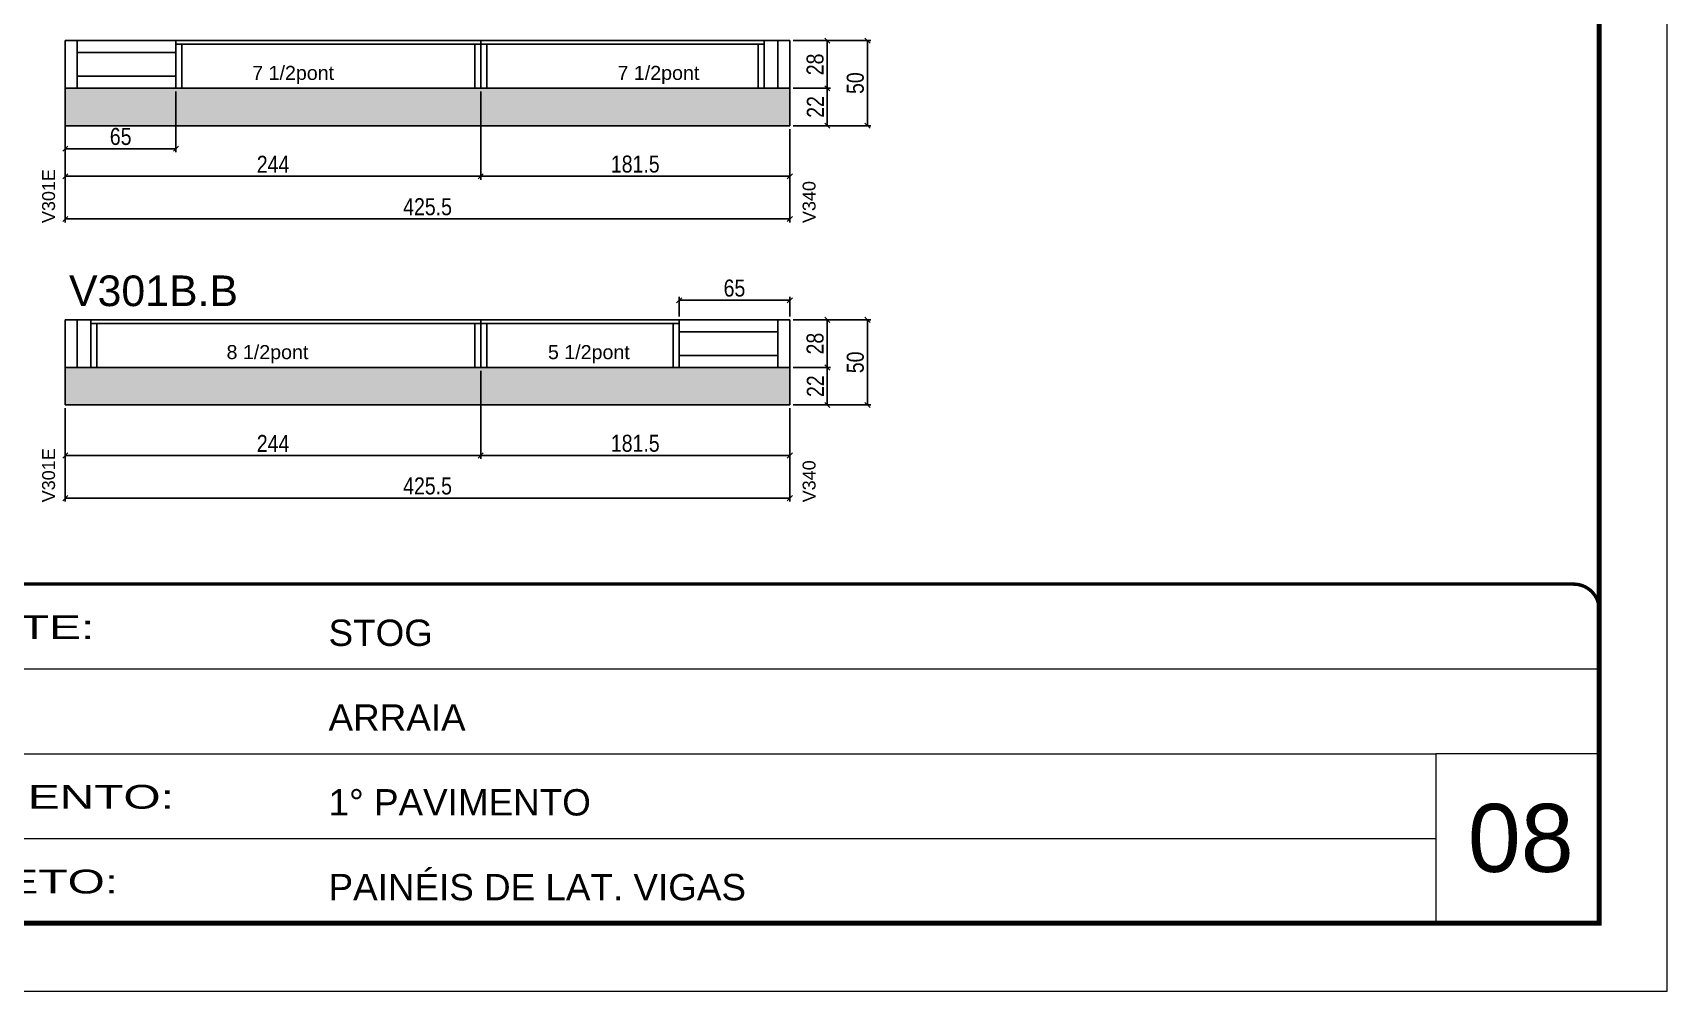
# Model space of a CAD drawing. Extents: x -3394 to 16474, y -5031 to 14397.
# Drawn here: x 9552 to 10512, y 12198 to 12761 of the extents above; entities that cross this region are included whole.
import ezdxf

# ---------------------------------------------------------------- set-up
doc = ezdxf.new("R2010")
doc.units = 0
doc.linetypes.add('CONTINUO', pattern=[0])
doc.linetypes.add('DASHED', pattern=[0.75, 0.5, -0.25])
doc.layers.get('0').update_dxf_attribs({"linetype": 'CONTINUOUS'})
doc.layers.get('Defpoints').update_dxf_attribs({"linetype": 'CONTINUOUS'})
for name, color, linetype, lineweight in [('CARIMBO', 255, 'CONTINUOUS', 9), ('Folhas', 255, 'CONTINUOUS', 9), ('SARRAFO DE PRESSAO', 251, 'DASHED', 9)]:
    doc.layers.add(name, color=color, linetype=linetype, lineweight=lineweight)
for name, color, linetype in [('COTA', 241, 'CONTINUOUS'), ('NOMENCLATURA', 7, 'CONTINUOUS'), ('Painéis', 200, 'CONTINUOUS'), ('PONTALETE', 7, 'CONTINUOUS'), ('SARR_2.2x7', 40, 'CONTINUOUS'), ('SARR_3.5x7', 81, 'CONTINUOUS')]:
    doc.layers.add(name, color=color, linetype=linetype)
doc.styles.add('ARIAL', font='arial.ttf')
doc.styles.add('COTA TECNICA', font='techl___.ttf', dxfattribs={"height": 10})
doc.styles.add('Tecnologia', font='')
doc.styles.get('Tecnologia').set_extended_font_data('Forgotten Futurist')
doc.dimstyles.new('PAINEL', dxfattribs={"dimtxt": 10, "dimasz": 3, "dimexe": 3, "dimexo": 3, "dimgap": 3, "dimtad": 1, "dimdec": 1, "dimzin": 12, "dimdsep": 46, "dimtxsty": 'COTA TECNICA', "dimblk1": 'OBLIQUE', "dimblk2": 'OBLIQUE', "dimsah": 1, "dimcen": 0.9, "dimclrd": 4, "dimclre": 4, "dimclrt": 240, "dimadec": 1, "dimazin": 3, "dimtfac": 1, "dimtdec": 1, "dimtmove": 0, "dimatfit": 3, "dimfxl": 1, "dimtolj": 1, "dimtzin": 12, "dimarcsym": 0})

# ---------------------------------------------------------------- blocks, each defined once
blk = doc.blocks.new('9999999999')
at = {"color": 30, "linetype": 'CONTINUO'}
for p, q in [((98564.56, 34379.64), (99583.98, 34379.64)), ((98564.56, 34329.83), (99487.98, 34329.83)), ((99583.98, 34329.83), (99487.98, 34329.83)), ((99487.98, 34329.83), (99487.98, 34230.21)), ((98564.56, 34280.02), (99487.98, 34280.02))]:
    blk.add_line(p, q, dxfattribs=at)
at = {"color": 30, "linetype": 'CONTINUO', "const_width": 2}
blk.add_lwpolyline([(99583.98, 34230.21), (99583.98, 34414.45, 0.414214), (99568.98, 34429.45), (98228.98, 34429.45, 0.414214), (98213.98, 34414.45), (98213.98, 34245.21, 0.414214), (98228.98, 34230.21), (99583.98, 34230.21)], format="xyb", dxfattribs=at)
at = {"layer": 'Folhas'}
blk.add_lwpolyline([(98138.98, 34190.21), (99623.98, 34190.21), (99623.98, 35240.21), (98138.98, 35240.21)], close=True, dxfattribs=at)
at = {"layer": 'Folhas', "color": 30, "const_width": 3}
blk.add_lwpolyline([(98213.98, 34230.21), (99583.98, 34230.21), (99583.98, 35200.21), (98213.98, 35200.21)], close=True, dxfattribs=at)
at = {"color": 7, "linetype": 'Continuous', "ltscale": 5, "style": 'ARIAL'}
for s, height, p in [('STOG', 15.483, (98837.68, 34393.13)), ('ARRAIA', 15.483, (98837.68, 34343.32)), ('1° PAVIMENTO', 15.4829, (98837.68, 34293.51)), ('PAINÉIS DE LAT. VIGAS', 15.4829, (98837.68, 34243.7))]:
    blk.add_text(s, height=height, dxfattribs=at).set_placement(p)
at = {"layer": 'Folhas', "color": 7, "style": 'Tecnologia', "width": 1.5}
for s, p in [('CLIENTE:', (98573.65, 34397.17)), ('PAVIMENTO:', (98573.65, 34297.5)), ('PROJETO:', (98573.65, 34247.69))]:
    blk.add_text(s, height=14, dxfattribs=at).set_placement(p)
blk = doc.blocks.new('_Oblique')
at = {"color": 0, "linetype": 'ByBlock', "lineweight": -2}
blk.add_line((-0.5, -0.5), (0.5, 0.5), dxfattribs=at)
blk = doc.blocks.new('*D160')
at = {"layer": 'COTA', "color": 4, "linetype": 'Continuous', "lineweight": -2, "transparency": 16777216}
for p, q in [((9815.31, 12726.58), (9815.31, 12674.85)), ((9571.31, 12704.58), (9571.31, 12674.85)), ((9571.31, 12676.85), (9815.31, 12676.85))]:
    blk.add_line(p, q, dxfattribs=at)
at = {"layer": 'Defpoints', "color": 0, "linetype": 'Continuous', "transparency": 16777216}
for p in [(9815.31, 12728.58), (9571.31, 12706.58), (9815.31, 12676.85)]:
    blk.add_point(p, dxfattribs=at)
at = {"layer": 'COTA', "color": 4, "linetype": 'Continuous', "lineweight": -2, "transparency": 16777216, "xscale": 3, "yscale": 3, "zscale": 3, "rotation": 180}
blk.add_blockref('_Oblique', (9571.31, 12676.85), dxfattribs=at)
at = {"layer": 'COTA', "color": 4, "linetype": 'Continuous', "lineweight": -2, "transparency": 16777216, "xscale": 3, "yscale": 3, "zscale": 3}
blk.add_blockref('_Oblique', (9815.31, 12676.85), dxfattribs=at)
at = {"layer": 'COTA', "color": 240, "linetype": 'Continuous', "transparency": 16777216, "insert": (9693.31, 12683.92), "char_height": 10, "attachment_point": 5, "style": 'COTA TECNICA'}
blk.add_mtext('\\A1;244', dxfattribs=at)
blk = doc.blocks.new('*D161')
at = {"layer": 'COTA', "color": 4, "linetype": 'Continuous', "lineweight": -2, "transparency": 16777216}
for p, q in [((9815.31, 12726.58), (9815.31, 12674.85)), ((9996.81, 12704.58), (9996.81, 12674.85)), ((9815.31, 12676.85), (9996.81, 12676.85))]:
    blk.add_line(p, q, dxfattribs=at)
at = {"layer": 'Defpoints', "color": 0, "linetype": 'Continuous', "transparency": 16777216}
for p in [(9815.31, 12728.58), (9996.81, 12706.58), (9996.81, 12676.85)]:
    blk.add_point(p, dxfattribs=at)
at = {"layer": 'COTA', "color": 4, "linetype": 'Continuous', "lineweight": -2, "transparency": 16777216, "xscale": 3, "yscale": 3, "zscale": 3, "rotation": 180}
blk.add_blockref('_Oblique', (9815.31, 12676.85), dxfattribs=at)
at = {"layer": 'COTA', "color": 4, "linetype": 'Continuous', "lineweight": -2, "transparency": 16777216, "xscale": 3, "yscale": 3, "zscale": 3}
blk.add_blockref('_Oblique', (9996.81, 12676.85), dxfattribs=at)
at = {"layer": 'COTA', "color": 240, "linetype": 'Continuous', "transparency": 16777216, "insert": (9906.06, 12683.98), "char_height": 10, "attachment_point": 5, "style": 'COTA TECNICA'}
blk.add_mtext('\\A1;181.5', dxfattribs=at)
blk = doc.blocks.new('*D162')
at = {"layer": 'COTA', "color": 4, "linetype": 'Continuous', "lineweight": -2, "transparency": 16777216}
for p, q in [((9571.31, 12704.58), (9571.31, 12649.79)), ((9996.81, 12704.58), (9996.81, 12649.79)), ((9571.31, 12651.79), (9996.81, 12651.79))]:
    blk.add_line(p, q, dxfattribs=at)
at = {"layer": 'Defpoints', "color": 0, "linetype": 'Continuous', "transparency": 16777216}
for p in [(9571.31, 12706.58), (9996.81, 12706.58), (9996.81, 12651.79)]:
    blk.add_point(p, dxfattribs=at)
at = {"layer": 'COTA', "color": 4, "linetype": 'Continuous', "lineweight": -2, "transparency": 16777216, "xscale": 3, "yscale": 3, "zscale": 3, "rotation": 180}
blk.add_blockref('_Oblique', (9571.31, 12651.79), dxfattribs=at)
at = {"layer": 'COTA', "color": 4, "linetype": 'Continuous', "lineweight": -2, "transparency": 16777216, "xscale": 3, "yscale": 3, "zscale": 3}
blk.add_blockref('_Oblique', (9996.81, 12651.79), dxfattribs=at)
at = {"layer": 'COTA', "color": 240, "linetype": 'Continuous', "transparency": 16777216, "insert": (9784.06, 12658.9), "char_height": 10, "attachment_point": 5, "style": 'COTA TECNICA'}
blk.add_mtext('\\A1;425.5', dxfattribs=at)
blk = doc.blocks.new('*D163')
at = {"layer": 'COTA', "color": 4, "linetype": 'Continuous', "lineweight": -2, "transparency": 16777216}
for p, q in [((9998.81, 12756.58), (10020.82, 12756.58)), ((10018.82, 12728.58), (10018.82, 12756.58)), ((9998.81, 12728.58), (10020.82, 12728.58))]:
    blk.add_line(p, q, dxfattribs=at)
at = {"layer": 'Defpoints', "color": 0, "linetype": 'Continuous', "transparency": 16777216}
for p in [(9996.81, 12756.58), (10018.82, 12756.58), (9996.81, 12728.58)]:
    blk.add_point(p, dxfattribs=at)
at = {"layer": 'COTA', "color": 4, "linetype": 'Continuous', "lineweight": -2, "transparency": 16777216, "xscale": 3, "yscale": 3, "zscale": 3}
for p, rotation in [((10018.82, 12756.58), 90), ((10018.82, 12728.58), 270)]:
    blk.add_blockref('_Oblique', p, dxfattribs=dict(at, rotation=rotation))
at = {"layer": 'COTA', "color": 240, "linetype": 'Continuous', "transparency": 16777216, "insert": (10011.72, 12742.58), "char_height": 10, "attachment_point": 5, "rotation": 90, "style": 'COTA TECNICA'}
blk.add_mtext('\\A1;28', dxfattribs=at)
blk = doc.blocks.new('*D168')
at = {"layer": 'COTA', "color": 4, "linetype": 'Continuous', "lineweight": -2, "transparency": 16777216}
for p, q in [((9998.81, 12728.58), (10020.82, 12728.58)), ((10018.82, 12728.58), (10018.82, 12706.58)), ((9998.81, 12706.58), (10020.82, 12706.58))]:
    blk.add_line(p, q, dxfattribs=at)
at = {"layer": 'Defpoints', "color": 0, "linetype": 'Continuous', "transparency": 16777216}
for p in [(9996.81, 12728.58), (9996.81, 12706.58), (10018.82, 12706.58)]:
    blk.add_point(p, dxfattribs=at)
at = {"layer": 'COTA', "color": 4, "linetype": 'Continuous', "lineweight": -2, "transparency": 16777216, "xscale": 3, "yscale": 3, "zscale": 3}
for p, rotation in [((10018.82, 12728.58), 90), ((10018.82, 12706.58), 270)]:
    blk.add_blockref('_Oblique', p, dxfattribs=dict(at, rotation=rotation))
at = {"layer": 'COTA', "color": 240, "linetype": 'Continuous', "transparency": 16777216, "insert": (10011.82, 12717.58), "char_height": 10, "attachment_point": 5, "rotation": 90, "style": 'COTA TECNICA'}
blk.add_mtext('\\A1;22', dxfattribs=at)
blk = doc.blocks.new('*D169')
at = {"layer": 'COTA', "color": 4, "linetype": 'Continuous', "lineweight": -2, "transparency": 16777216}
for p, q in [((9998.81, 12756.58), (10044.44, 12756.58)), ((10042.44, 12706.58), (10042.44, 12756.58)), ((9998.81, 12706.58), (10044.44, 12706.58))]:
    blk.add_line(p, q, dxfattribs=at)
at = {"layer": 'Defpoints', "color": 0, "linetype": 'Continuous', "transparency": 16777216}
for p in [(9996.81, 12756.58), (10042.44, 12756.58), (9996.81, 12706.58)]:
    blk.add_point(p, dxfattribs=at)
at = {"layer": 'COTA', "color": 4, "linetype": 'Continuous', "lineweight": -2, "transparency": 16777216, "xscale": 3, "yscale": 3, "zscale": 3}
for p, rotation in [((10042.44, 12756.58), 90), ((10042.44, 12706.58), 270)]:
    blk.add_blockref('_Oblique', p, dxfattribs=dict(at, rotation=rotation))
at = {"layer": 'COTA', "color": 240, "linetype": 'Continuous', "transparency": 16777216, "insert": (10035.33, 12731.58), "char_height": 10, "attachment_point": 5, "rotation": 90, "style": 'COTA TECNICA'}
blk.add_mtext('\\A1;50', dxfattribs=at)
blk = doc.blocks.new('*D779')
at = {"layer": 'COTA', "color": 4, "linetype": 'Continuous', "lineweight": -2, "transparency": 16777216}
for p, q in [((9571.31, 12726.58), (9571.31, 12691.07)), ((9636.31, 12726.58), (9636.31, 12691.07)), ((9571.31, 12693.07), (9636.31, 12693.07))]:
    blk.add_line(p, q, dxfattribs=at)
at = {"layer": 'Defpoints', "color": 0, "linetype": 'Continuous', "transparency": 16777216}
for p in [(9571.31, 12728.58), (9636.31, 12728.58, 0), (9636.31, 12693.07)]:
    blk.add_point(p, dxfattribs=at)
at = {"layer": 'COTA', "color": 4, "linetype": 'Continuous', "lineweight": -2, "transparency": 16777216, "xscale": 3, "yscale": 3, "zscale": 3, "rotation": 180}
blk.add_blockref('_Oblique', (9571.31, 12693.07), dxfattribs=at)
at = {"layer": 'COTA', "color": 4, "linetype": 'Continuous', "lineweight": -2, "transparency": 16777216, "xscale": 3, "yscale": 3, "zscale": 3}
blk.add_blockref('_Oblique', (9636.31, 12693.07), dxfattribs=at)
at = {"layer": 'COTA', "color": 240, "linetype": 'Continuous', "transparency": 16777216, "insert": (9603.81, 12700.18), "char_height": 10, "attachment_point": 5, "style": 'COTA TECNICA'}
blk.add_mtext('\\A1;65', dxfattribs=at)
blk = doc.blocks.new('*D780')
at = {"layer": 'COTA', "color": 4, "linetype": 'Continuous', "lineweight": -2, "transparency": 16777216}
for p, q in [((9815.31, 12562.53), (9815.31, 12510.79)), ((9571.31, 12540.53), (9571.31, 12510.79)), ((9571.31, 12512.79), (9815.31, 12512.79))]:
    blk.add_line(p, q, dxfattribs=at)
at = {"layer": 'Defpoints', "color": 0, "linetype": 'Continuous', "transparency": 16777216}
for p in [(9815.31, 12564.53), (9571.31, 12542.53), (9815.31, 12512.79)]:
    blk.add_point(p, dxfattribs=at)
at = {"layer": 'COTA', "color": 4, "linetype": 'Continuous', "lineweight": -2, "transparency": 16777216, "xscale": 3, "yscale": 3, "zscale": 3, "rotation": 180}
blk.add_blockref('_Oblique', (9571.31, 12512.79), dxfattribs=at)
at = {"layer": 'COTA', "color": 4, "linetype": 'Continuous', "lineweight": -2, "transparency": 16777216, "xscale": 3, "yscale": 3, "zscale": 3}
blk.add_blockref('_Oblique', (9815.31, 12512.79), dxfattribs=at)
at = {"layer": 'COTA', "color": 240, "linetype": 'Continuous', "transparency": 16777216, "insert": (9693.31, 12519.86), "char_height": 10, "attachment_point": 5, "style": 'COTA TECNICA'}
blk.add_mtext('\\A1;244', dxfattribs=at)
blk = doc.blocks.new('*D781')
at = {"layer": 'COTA', "color": 4, "linetype": 'Continuous', "lineweight": -2, "transparency": 16777216}
for p, q in [((9815.31, 12562.53), (9815.31, 12510.79)), ((9996.81, 12540.53), (9996.81, 12510.79)), ((9815.31, 12512.79), (9996.81, 12512.79))]:
    blk.add_line(p, q, dxfattribs=at)
at = {"layer": 'Defpoints', "color": 0, "linetype": 'Continuous', "transparency": 16777216}
for p in [(9815.31, 12564.53), (9996.81, 12542.53), (9996.81, 12512.79)]:
    blk.add_point(p, dxfattribs=at)
at = {"layer": 'COTA', "color": 4, "linetype": 'Continuous', "lineweight": -2, "transparency": 16777216, "xscale": 3, "yscale": 3, "zscale": 3, "rotation": 180}
blk.add_blockref('_Oblique', (9815.31, 12512.79), dxfattribs=at)
at = {"layer": 'COTA', "color": 4, "linetype": 'Continuous', "lineweight": -2, "transparency": 16777216, "xscale": 3, "yscale": 3, "zscale": 3}
blk.add_blockref('_Oblique', (9996.81, 12512.79), dxfattribs=at)
at = {"layer": 'COTA', "color": 240, "linetype": 'Continuous', "transparency": 16777216, "insert": (9906.06, 12519.92), "char_height": 10, "attachment_point": 5, "style": 'COTA TECNICA'}
blk.add_mtext('\\A1;181.5', dxfattribs=at)
blk = doc.blocks.new('*D782')
at = {"layer": 'COTA', "color": 4, "linetype": 'Continuous', "lineweight": -2, "transparency": 16777216}
for p, q in [((9571.31, 12540.53), (9571.31, 12485.73)), ((9996.81, 12540.53), (9996.81, 12485.73)), ((9571.31, 12487.73), (9996.81, 12487.73))]:
    blk.add_line(p, q, dxfattribs=at)
at = {"layer": 'Defpoints', "color": 0, "linetype": 'Continuous', "transparency": 16777216}
for p in [(9571.31, 12542.53), (9996.81, 12542.53), (9996.81, 12487.73)]:
    blk.add_point(p, dxfattribs=at)
at = {"layer": 'COTA', "color": 4, "linetype": 'Continuous', "lineweight": -2, "transparency": 16777216, "xscale": 3, "yscale": 3, "zscale": 3, "rotation": 180}
blk.add_blockref('_Oblique', (9571.31, 12487.73), dxfattribs=at)
at = {"layer": 'COTA', "color": 4, "linetype": 'Continuous', "lineweight": -2, "transparency": 16777216, "xscale": 3, "yscale": 3, "zscale": 3}
blk.add_blockref('_Oblique', (9996.81, 12487.73), dxfattribs=at)
at = {"layer": 'COTA', "color": 240, "linetype": 'Continuous', "transparency": 16777216, "insert": (9784.06, 12494.84), "char_height": 10, "attachment_point": 5, "style": 'COTA TECNICA'}
blk.add_mtext('\\A1;425.5', dxfattribs=at)
blk = doc.blocks.new('*D783')
at = {"layer": 'COTA', "color": 4, "linetype": 'Continuous', "lineweight": -2, "transparency": 16777216}
for p, q in [((9998.81, 12592.53), (10020.82, 12592.53)), ((10018.82, 12564.53), (10018.82, 12592.53)), ((9998.81, 12564.53), (10020.82, 12564.53))]:
    blk.add_line(p, q, dxfattribs=at)
at = {"layer": 'Defpoints', "color": 0, "linetype": 'Continuous', "transparency": 16777216}
for p in [(9996.81, 12592.53), (10018.82, 12592.53), (9996.81, 12564.53)]:
    blk.add_point(p, dxfattribs=at)
at = {"layer": 'COTA', "color": 4, "linetype": 'Continuous', "lineweight": -2, "transparency": 16777216, "xscale": 3, "yscale": 3, "zscale": 3}
for p, rotation in [((10018.82, 12592.53), 90), ((10018.82, 12564.53), 270)]:
    blk.add_blockref('_Oblique', p, dxfattribs=dict(at, rotation=rotation))
at = {"layer": 'COTA', "color": 240, "linetype": 'Continuous', "transparency": 16777216, "insert": (10011.72, 12578.53), "char_height": 10, "attachment_point": 5, "rotation": 90, "style": 'COTA TECNICA'}
blk.add_mtext('\\A1;28', dxfattribs=at)
blk = doc.blocks.new('*D784')
at = {"layer": 'COTA', "color": 4, "linetype": 'Continuous', "lineweight": -2, "transparency": 16777216}
for p, q in [((9998.81, 12564.53), (10020.82, 12564.53)), ((10018.82, 12564.53), (10018.82, 12542.53)), ((9998.81, 12542.53), (10020.82, 12542.53))]:
    blk.add_line(p, q, dxfattribs=at)
at = {"layer": 'Defpoints', "color": 0, "linetype": 'Continuous', "transparency": 16777216}
for p in [(9996.81, 12564.53), (9996.81, 12542.53), (10018.82, 12542.53)]:
    blk.add_point(p, dxfattribs=at)
at = {"layer": 'COTA', "color": 4, "linetype": 'Continuous', "lineweight": -2, "transparency": 16777216, "xscale": 3, "yscale": 3, "zscale": 3}
for p, rotation in [((10018.82, 12564.53), 90), ((10018.82, 12542.53), 270)]:
    blk.add_blockref('_Oblique', p, dxfattribs=dict(at, rotation=rotation))
at = {"layer": 'COTA', "color": 240, "linetype": 'Continuous', "transparency": 16777216, "insert": (10011.82, 12553.53), "char_height": 10, "attachment_point": 5, "rotation": 90, "style": 'COTA TECNICA'}
blk.add_mtext('\\A1;22', dxfattribs=at)
blk = doc.blocks.new('*D785')
at = {"layer": 'COTA', "color": 4, "linetype": 'Continuous', "lineweight": -2, "transparency": 16777216}
for p, q in [((9998.81, 12592.53), (10044.44, 12592.53)), ((10042.44, 12542.53), (10042.44, 12592.53)), ((9998.81, 12542.53), (10044.44, 12542.53))]:
    blk.add_line(p, q, dxfattribs=at)
at = {"layer": 'Defpoints', "color": 0, "linetype": 'Continuous', "transparency": 16777216}
for p in [(9996.81, 12592.53), (10042.44, 12592.53), (9996.81, 12542.53)]:
    blk.add_point(p, dxfattribs=at)
at = {"layer": 'COTA', "color": 4, "linetype": 'Continuous', "lineweight": -2, "transparency": 16777216, "xscale": 3, "yscale": 3, "zscale": 3}
for p, rotation in [((10042.44, 12592.53), 90), ((10042.44, 12542.53), 270)]:
    blk.add_blockref('_Oblique', p, dxfattribs=dict(at, rotation=rotation))
at = {"layer": 'COTA', "color": 240, "linetype": 'Continuous', "transparency": 16777216, "insert": (10035.33, 12567.53), "char_height": 10, "attachment_point": 5, "rotation": 90, "style": 'COTA TECNICA'}
blk.add_mtext('\\A1;50', dxfattribs=at)
blk = doc.blocks.new('*D786')
at = {"layer": 'COTA', "color": 4, "linetype": 'Continuous', "lineweight": -2, "transparency": 16777216}
for p, q in [((9931.81, 12594.53), (9931.81, 12605.99)), ((9996.81, 12594.53), (9996.81, 12605.99)), ((9931.81, 12603.99), (9996.81, 12603.99))]:
    blk.add_line(p, q, dxfattribs=at)
at = {"layer": 'Defpoints', "color": 0, "linetype": 'Continuous', "transparency": 16777216}
for p in [(9996.81, 12603.99), (9931.81, 12592.53), (9996.81, 12592.53)]:
    blk.add_point(p, dxfattribs=at)
at = {"layer": 'COTA', "color": 4, "linetype": 'Continuous', "lineweight": -2, "transparency": 16777216, "xscale": 3, "yscale": 3, "zscale": 3, "rotation": 180}
blk.add_blockref('_Oblique', (9931.81, 12603.99), dxfattribs=at)
at = {"layer": 'COTA', "color": 4, "linetype": 'Continuous', "lineweight": -2, "transparency": 16777216, "xscale": 3, "yscale": 3, "zscale": 3}
blk.add_blockref('_Oblique', (9996.81, 12603.99), dxfattribs=at)
at = {"layer": 'COTA', "color": 240, "linetype": 'Continuous', "transparency": 16777216, "insert": (9964.31, 12611.1), "char_height": 10, "attachment_point": 5, "style": 'COTA TECNICA'}
blk.add_mtext('\\A1;65', dxfattribs=at)

msp = doc.modelspace()

# ---------------------------------------------------------------- hatches: boundary and pattern name
at = {"layer": 'COTA', "linetype": 'Continuous'}
h = msp.add_hatch(dxfattribs=at)
h.set_pattern_fill('AR-CONC', color=256, scale=0.05)
h.set_pattern_definition([(50, (4738.211, 8863.838), (9.1092334, -0.796954), [0.9525, -10.4775]), (355, (4738.211, 8863.838), (-1.762171, 9.552842), [0.762, -8.382029]), (100.45144, (4738.97, 8863.772), (7.347062, 8.755888), [0.8095, -8.904512]), (46.1842, (4738.211, 8866.378), (13.553952, -2.102116), [1.42875, -15.71625]), (96.63556, (4739.34, 8866.203), (11.870207, 12.371306), [1.21425, -13.35678]), (351.18415, (4738.211, 8866.378), (11.870207, 12.371306), [1.142998, -12.572987]), (21, (4739.481, 8865.743), (7.5807196, -5.11326), [0.9525, -10.4775]), (326, (4739.481, 8865.743), (3.090101, 9.209398), [0.762, -8.382]), (71.45144, (4740.113, 8865.317), (10.670821, 4.096138), [0.8095, -8.904497]), (37.5, (4738.211, 8863.8384), (0.1544302, 4.227752), [0, -8.2804, 0, -8.509, 0, -8.41375]), (7.5, (4738.211, 8863.8384), (3.340983, 5.0090287), [0, -4.8514, 0, -8.0899, 0, -3.20675]), (327.5, (4735.379, 8863.8384), (6.7795298, -0.2864372), [0, -3.175, 0, -9.906, 0, -13.1445]), (317.5, (4734.109, 8863.8384), (7.406459, 1.2713246), [0, -4.1275, 0, -6.5786, 0, -9.3345])])
h.paths.add_polyline_path([(9996.81, 12706.58), (9571.31, 12706.58), (9571.31, 12728.58), (9996.81, 12728.58)])
h = msp.add_hatch(dxfattribs=at)
h.set_pattern_fill('AR-CONC', color=256, scale=0.05)
h.set_pattern_definition([(50, (4738.211, 8699.784), (9.1092334, -0.796954), [0.9525, -10.4775]), (355, (4738.211, 8699.784), (-1.762171, 9.552842), [0.762, -8.382029]), (100.45144, (4738.97, 8699.717), (7.347062, 8.755888), [0.8095, -8.904512]), (46.1842, (4738.211, 8702.324), (13.553952, -2.102116), [1.42875, -15.71625]), (96.63556, (4739.34, 8702.149), (11.870207, 12.371306), [1.21425, -13.35678]), (351.18415, (4738.211, 8702.324), (11.870207, 12.371306), [1.142998, -12.572987]), (21, (4739.481, 8701.689), (7.5807196, -5.11326), [0.9525, -10.4775]), (326, (4739.481, 8701.689), (3.090101, 9.209398), [0.762, -8.382]), (71.45144, (4740.113, 8701.263), (10.670821, 4.096138), [0.8095, -8.904497]), (37.5, (4738.211, 8699.7838), (0.1544302, 4.227752), [0, -8.2804, 0, -8.509, 0, -8.41375]), (7.5, (4738.211, 8699.784), (3.340983, 5.0090287), [0, -4.8514, 0, -8.0899, 0, -3.20675]), (327.5, (4735.379, 8699.7838), (6.7795298, -0.2864372), [0, -3.175, 0, -9.906, 0, -13.1445]), (317.5, (4734.109, 8699.784), (7.406459, 1.2713246), [0, -4.1275, 0, -6.5786, 0, -9.3345])])
h.paths.add_polyline_path([(9996.81, 12542.53), (9571.31, 12542.53), (9571.31, 12564.53), (9996.81, 12564.53)])

# ---------------------------------------------------------------- linework, layer by layer
for p, q in [((9571.31, 12728.58), (9571.31, 12706.58)), ((9996.81, 12728.58), (9996.81, 12706.58)), ((9571.31, 12706.58), (9996.81, 12706.58)), ((9571.31, 12564.53), (9571.31, 12542.53)), ((9996.81, 12564.53), (9996.81, 12542.53)), ((9571.31, 12542.53), (9996.81, 12542.53))]:
    msp.add_line(p, q, dxfattribs=at)
at = {"layer": 'Painéis', "linetype": 'Continuous'}
for p, q in [((9571.31, 12756.58), (9996.81, 12756.58)), ((9571.31, 12756.58), (9571.31, 12728.58, 0)), ((9815.31, 12756.58), (9815.31, 12728.58, 0)), ((9996.81, 12756.58), (9996.81, 12728.58, 0)), ((9571.31, 12728.58, 0), (9996.81, 12728.58)), ((9571.31, 12592.53), (9996.81, 12592.53)), ((9571.31, 12592.53), (9571.31, 12564.53, 0)), ((9815.31, 12592.53), (9815.31, 12564.53, 0)), ((9996.81, 12592.53), (9996.81, 12564.53, 0)), ((9571.31, 12564.53, 0), (9996.81, 12564.53))]:
    msp.add_line(p, q, dxfattribs=at)
at = {"layer": 'SARR_2.2x7', "ltscale": 25}
for p, q in [((9578.31, 12756.58), (9578.31, 12728.58, 0)), ((9989.81, 12756.58, 0), (9989.81, 12728.58, 0)), ((9578.31, 12592.53), (9578.31, 12564.53, 0)), ((9989.81, 12592.53, 0), (9989.81, 12564.53, 0))]:
    msp.add_line(p, q, dxfattribs=at)
at = {"layer": 'SARR_2.2x7', "linetype": 'Continuous', "elevation": 0}
for points in [[(9578.31, 12749.58), (9636.31, 12749.58), (9636.31, 12756.58), (9578.31, 12756.58)], [(9578.31, 12728.58), (9636.31, 12728.58), (9636.31, 12735.58), (9578.31, 12735.58)], [(9931.81, 12564.53), (9989.81, 12564.53), (9989.81, 12571.53), (9931.81, 12571.53)]]:
    msp.add_lwpolyline(points, close=True, dxfattribs=at)
at = {"layer": 'SARR_2.2x7', "ltscale": 25}
for points in [[(9636.31, 12754.38), (9815.31, 12754.38), (9815.31, 12756.58), (9636.31, 12756.58)], [(9981.81, 12754.38), (9815.31, 12754.38), (9815.31, 12756.58), (9981.81, 12756.58)], [(9586.31, 12590.33), (9815.31, 12590.33), (9815.31, 12592.53), (9586.31, 12592.53)], [(9931.81, 12590.33), (9815.31, 12590.33), (9815.31, 12592.53), (9931.81, 12592.53)]]:
    msp.add_lwpolyline(points, close=True, dxfattribs=at)
at = {"layer": 'SARR_2.2x7', "linetype": 'Continuous'}
msp.add_lwpolyline([(9931.81, 12585.53), (9989.81, 12585.53), (9989.81, 12592.53), (9931.81, 12592.53)], close=True, dxfattribs=at)
at = {"layer": 'SARR_3.5x7'}
for points in [[(9636.31, 12728.58), (9639.81, 12728.58), (9639.81, 12754.38), (9636.31, 12754.38)], [(9815.31, 12728.58), (9811.81, 12728.58), (9811.81, 12754.38), (9815.31, 12754.38)], [(9815.31, 12728.58), (9818.81, 12728.58), (9818.81, 12754.38), (9815.31, 12754.38)], [(9981.81, 12728.58), (9978.31, 12728.58), (9978.31, 12754.38), (9981.81, 12754.38)], [(9586.31, 12564.53), (9589.81, 12564.53), (9589.81, 12590.33), (9586.31, 12590.33)], [(9815.31, 12564.53), (9811.81, 12564.53), (9811.81, 12590.33), (9815.31, 12590.33)], [(9815.31, 12564.53), (9818.81, 12564.53), (9818.81, 12590.33), (9815.31, 12590.33)], [(9931.81, 12564.53), (9928.31, 12564.53), (9928.31, 12590.33), (9931.81, 12590.33)]]:
    msp.add_lwpolyline(points, close=True, dxfattribs=at)

# ---------------------------------------------------------------- block references
at = {"layer": 'SARRAFO DE PRESSAO', "color": 6, "linetype": 'ByBlock'}
msp.add_blockref('9999999999', (-89111.77, -21992.23), dxfattribs=at)

# ---------------------------------------------------------------- texts
at = {"layer": 'CARIMBO', "style": 'ARIAL'}
msp.add_text('08', height=40, dxfattribs=at).set_placement((10395.07, 12268.12))
at = {"layer": 'NOMENCLATURA', "linetype": 'Continuous', "style": 'ARIAL'}
for s, p in [('V301E', (9565.26, 12649.35, 0)), ('V340', (10011.92, 12649.35, 0)), ('V301E', (9565.26, 12485.29, 0)), ('V340', (10011.92, 12485.29, 0))]:
    msp.add_text(s, height=7.567, rotation=90, dxfattribs=at).set_placement(p)
msp.add_text('V301B.B', height=18, dxfattribs=at).set_placement((9573.49, 12600.56))
at = {"layer": 'PONTALETE', "linetype": 'Continuous', "style": 'ARIAL'}
for s, p in [('7 1/2pont', (9681.09, 12733.47, 0)), ('7 1/2pont', (9895.63, 12733.47, 0)), ('8 1/2pont', (9666, 12569.42, 0)), ('5 1/2pont', (9854.77, 12569.42, 0))]:
    msp.add_text(s, height=8.25, dxfattribs=at).set_placement(p)

# ---------------------------------------------------------------- dimensions: what is measured, and where the dimension line sits
at = {"layer": 'COTA', "linetype": 'Continuous'}
for base, p1, p2, angle, picture, middle in [((10018.82, 12756.58, 0), (9996.81, 12728.58, 0), (9996.81, 12756.58, 0), 270, '*D163', (10011.72, 12742.58, 0)), ((10042.44, 12756.58, 0), (9996.81, 12706.58, 0), (9996.81, 12756.58, 0), 90, '*D169', (10035.33, 12731.58, 0)), ((10018.82, 12706.58, 0), (9996.81, 12728.58, 0), (9996.81, 12706.58, 0), 90, '*D168', (10011.82, 12717.58, 0)), ((10018.82, 12592.53, 0), (9996.81, 12564.53, 0), (9996.81, 12592.53, 0), 270, '*D783', (10011.72, 12578.53, 0)), ((10042.44, 12592.53, 0), (9996.81, 12542.53, 0), (9996.81, 12592.53, 0), 90, '*D785', (10035.33, 12567.53, 0)), ((10018.82, 12542.53, 0), (9996.81, 12564.53, 0), (9996.81, 12542.53, 0), 90, '*D784', (10011.82, 12553.53, 0))]:
    dim = msp.add_linear_dim(base=base, p1=p1, p2=p2, angle=angle, dimstyle='PAINEL', override={"dimexe": 2, "dimexo": 2, "dimgap": 2, "dimadec": 8, "dimtix": 1, "dimatfit": 2, "dimldrblk": 'Oblique'}, dxfattribs=at)
    dim.commit()
    dim.dimension.update_dxf_attribs({"geometry": picture, "text_midpoint": middle})
for base, p1, p2, picture, middle in [((9815.31, 12676.85, 0), (9571.31, 12706.58, 0), (9815.31, 12728.58, 0), '*D160', (9693.31, 12683.92, 0)), ((9636.31, 12693.07), (9571.31, 12728.58), (9636.31, 12728.58, 0), '*D779', (9603.81, 12700.18)), ((9996.81, 12676.85, 0), (9815.31, 12728.58, 0), (9996.81, 12706.58, 0), '*D161', (9906.06, 12683.98, 0)), ((9996.81, 12651.79, 0), (9571.31, 12706.58, 0), (9996.81, 12706.58, 0), '*D162', (9784.06, 12658.9, 0)), ((9996.81, 12603.99), (9931.81, 12592.53), (9996.81, 12592.53), '*D786', (9964.31, 12611.1)), ((9815.31, 12512.79, 0), (9571.31, 12542.53, 0), (9815.31, 12564.53, 0), '*D780', (9693.31, 12519.86, 0)), ((9996.81, 12512.79, 0), (9815.31, 12564.53, 0), (9996.81, 12542.53, 0), '*D781', (9906.06, 12519.92, 0)), ((9996.81, 12487.73, 0), (9571.31, 12542.53, 0), (9996.81, 12542.53, 0), '*D782', (9784.06, 12494.84, 0))]:
    dim = msp.add_linear_dim(base=base, p1=p1, p2=p2, dimstyle='PAINEL', override={"dimexe": 2, "dimexo": 2, "dimgap": 2, "dimadec": 8, "dimtix": 1, "dimatfit": 2, "dimldrblk": 'Oblique'}, dxfattribs=at)
    dim.commit()
    dim.dimension.update_dxf_attribs({"geometry": picture, "text_midpoint": middle})

doc.saveas('drawing.dxf')
